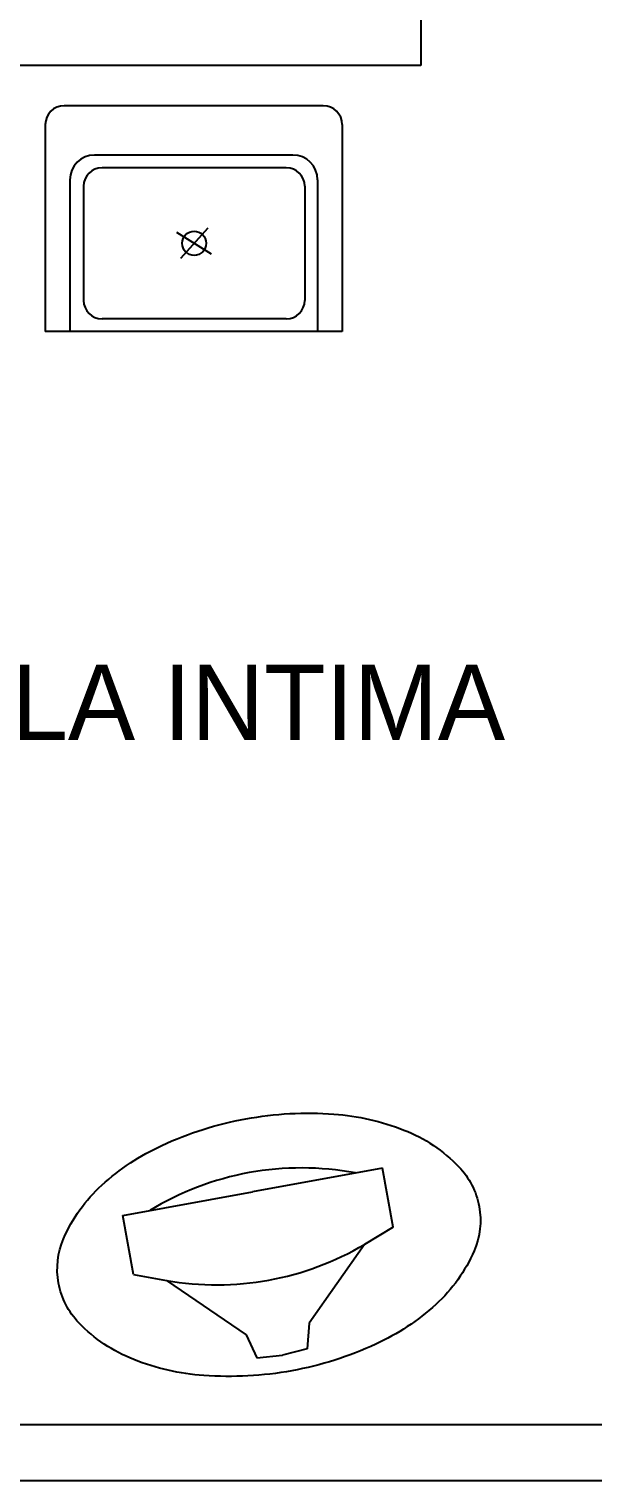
# Model space of a CAD drawing. Header units: inches. Extents: x 105.6 to 147.4, y 37.5 to 62.2.
# Drawn here: x 122.434 to 123.929, y 40.417 to 44.264 of the extents above; entities that cross this region are included whole.
import ezdxf

# ---------------------------------------------------------------- set-up
doc = ezdxf.new("R2010")
doc.units = ezdxf.units.IN
doc.header["$MEASUREMENT"] = 0
doc.layers.add('detalle ventanas', color=2, linetype='Continuous')
doc.layers.add('Paredes', color=5, linetype='Continuous')
doc.layers.add('TEXTO', color=2, linetype='Continuous', lineweight=15)

msp = doc.modelspace()

# ---------------------------------------------------------------- linework, layer by layer
at = {"layer": 'detalle ventanas', "color": 5}
for p, q in [((123.4726, 44.3175), (123.4726, 44.1675)), ((123.4726, 44.1675), (120.6551, 44.1675)), ((120.6551, 40.5675), (128.0051, 40.5675)), ((128.1551, 40.4175), (120.5051, 40.4175))]:
    msp.add_line(p, q, dxfattribs=at)
at = {"layer": 'Paredes', "color": 1}
for p, q in [((123.2144, 44.0612), (122.5276, 44.0612)), ((122.4776, 44.0112), (122.4776, 43.6671)), ((123.2644, 44.0112), (123.2644, 43.6671)), ((123.1338, 43.9306), (122.6082, 43.9306)), ((123.1163, 43.897), (122.6279, 43.897)), ((122.5429, 43.8653), (122.5429, 43.6671)), ((123.1991, 43.8653), (123.1991, 43.6671)), ((122.579, 43.8482), (122.579, 43.6671)), ((123.1651, 43.8482), (123.1651, 43.6671)), ((122.918, 43.6684), (122.8262, 43.7253)), ((122.9085, 43.7367), (122.8356, 43.6569)), ((122.4776, 43.6671), (122.4776, 43.4633)), ((122.5429, 43.6671), (122.5429, 43.4633)), ((122.579, 43.6671), (122.579, 43.5454)), ((123.1651, 43.6671), (123.1651, 43.5454)), ((123.1991, 43.6671), (123.1991, 43.4633)), ((123.2644, 43.6671), (123.2644, 43.4633)), ((123.1163, 43.4966), (122.6279, 43.4966)), ((123.2644, 43.4633), (122.4776, 43.4633)), ((123.3712, 41.2465), (123.0269, 41.1837)), ((123.3997, 41.0902), (123.3712, 41.2465)), ((122.6826, 41.121), (123.0269, 41.1837)), ((122.711, 40.9647), (122.6826, 41.121)), ((123.3997, 41.0902), (123.3235, 41.0443)), ((123.3235, 41.0443), (123.1765, 40.8352)), ((122.711, 40.9647), (122.7986, 40.9486)), ((122.7986, 40.9486), (123.0098, 40.8048)), ((123.1765, 40.8352), (123.1716, 40.7678)), ((123.0098, 40.8048), (123.0383, 40.7435)), ((123.0383, 40.7435), (123.1058, 40.7511)), ((123.1716, 40.7678), (123.1058, 40.7511))]:
    msp.add_line(p, q, dxfattribs=at)
msp.add_lwpolyline([(123.0092, 41.377, -0.063127), (123.2425, 41.3897, -0.076221), (123.4282, 41.3473, -0.107122), (123.5734, 41.2502, -0.147932), (123.6275, 41.1449, -0.147932), (123.6141, 41.0273, -0.107122), (123.5125, 40.8851, -0.076221), (123.3536, 40.78, -0.063127), (123.1309, 40.7095, -0.063127), (122.8976, 40.6969, -0.076221), (122.7118, 40.7392, -0.107122), (122.5666, 40.8363, -0.147932), (122.5126, 40.9416, -0.147932), (122.526, 41.0593, -0.107122), (122.6276, 41.2014, -0.076221), (122.7864, 41.3065, -0.063127)], format="xyb", close=True, dxfattribs=at)
msp.add_circle((122.8721, 43.6968), 0.032, dxfattribs=at)
for centre, radius, start, end in [((122.5276, 44.0112), 0.05, 90, 180), ((123.2144, 44.0112), 0.05, 0, 90), ((122.6082, 43.8653), 0.0653, 90, 180), ((122.6279, 43.8482), 0.0488, 90, 180), ((123.1163, 43.8482), 0.0488, 0, 90), ((123.1338, 43.8653), 0.0653, 0, 90), ((122.6279, 43.5454), 0.0488, 180, 270), ((123.1163, 43.5454), 0.0488, 270, 0), ((123.1562, 40.4695), 0.7773, 79.372, 100.2651), ((123.1579, 40.4698), 0.7773, 100.3971, 121.2902), ((122.9315, 41.7068), 0.7698, 260.0531, 300.6091)]:
    msp.add_arc(centre, radius, start, end, dxfattribs=at)

# ---------------------------------------------------------------- texts
at = {"layer": 'TEXTO'}
msp.add_text('SALA INTIMA', height=0.2, dxfattribs=at).set_placement((122.0318, 42.3806))

doc.saveas('drawing.dxf')
